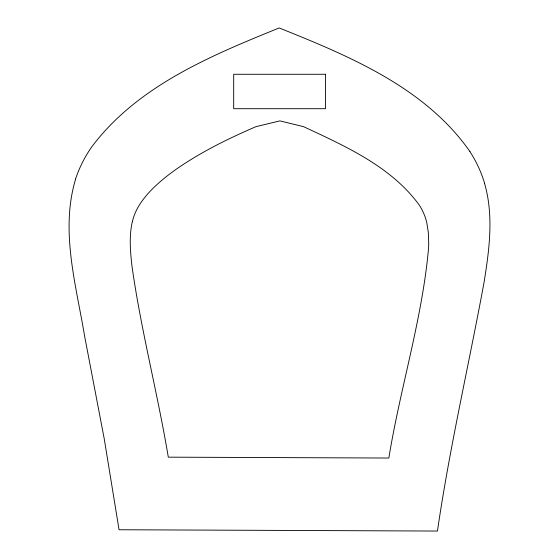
<?xml version="1.0" encoding="UTF-8"?>
<svg xmlns="http://www.w3.org/2000/svg" width="559" height="559" viewBox="0 0 559 559"><rect width="100%" height="100%" fill="white"/><g stroke="black" fill="none" stroke-linecap="round" stroke-linejoin="round"><path stroke-width="0.84" d="M132.322 221.727C129.003 236.205 130.303 251.243 131.945 265.867C140.966 330.18 157.631 393.131 168.301 457.164L388.847 458.031C400.244 387.715 422.269 319.084 428.571 247.993A148.498 148.498 0 0 0 428.711 243.053L428.334 232.516L426.838 222.88A54.838 54.838 0 0 0 424.7 215.802L423.491 212.86A59.499 59.499 0 0 0 419.362 205.202C391.23 166.526 345.567 146.311 303.523 126.648L279.891 120.891L256.029 126.648C230.322 137.682 205.069 150.029 181.703 165.485A241.215 241.215 0 0 0 169.091 174.471C158.477 182.667 148.324 191.758 140.735 202.91A67.276 67.276 0 0 0 137.835 207.606L136.857 209.45A55.166 55.166 0 0 0 135.348 212.658L134.523 214.67A55.432 55.432 0 0 0 132.336 221.657M75.598 179.132C60.106 230.539 76.017 284.384 84.493 335.505L104.295 439.136L119.053 529.75L437.445 531.05C449.618 447.605 468.721 365.432 484.017 282.561C489.279 249.957 493.932 215.788 484.569 183.457M469.965 151.587C425.154 87.518 349.403 56.117 279.2 27.95C210.722 55.704 137.29 86.079 91.69 146.954A125.307 125.307 0 0 0 75.521 179.104M469.93 151.615A124.14 124.14 0 0 1 484.653 183.436M325.513 74.27L233.69 74.27L233.69 108.705L325.513 108.705L325.513 74.27"/></g></svg>
